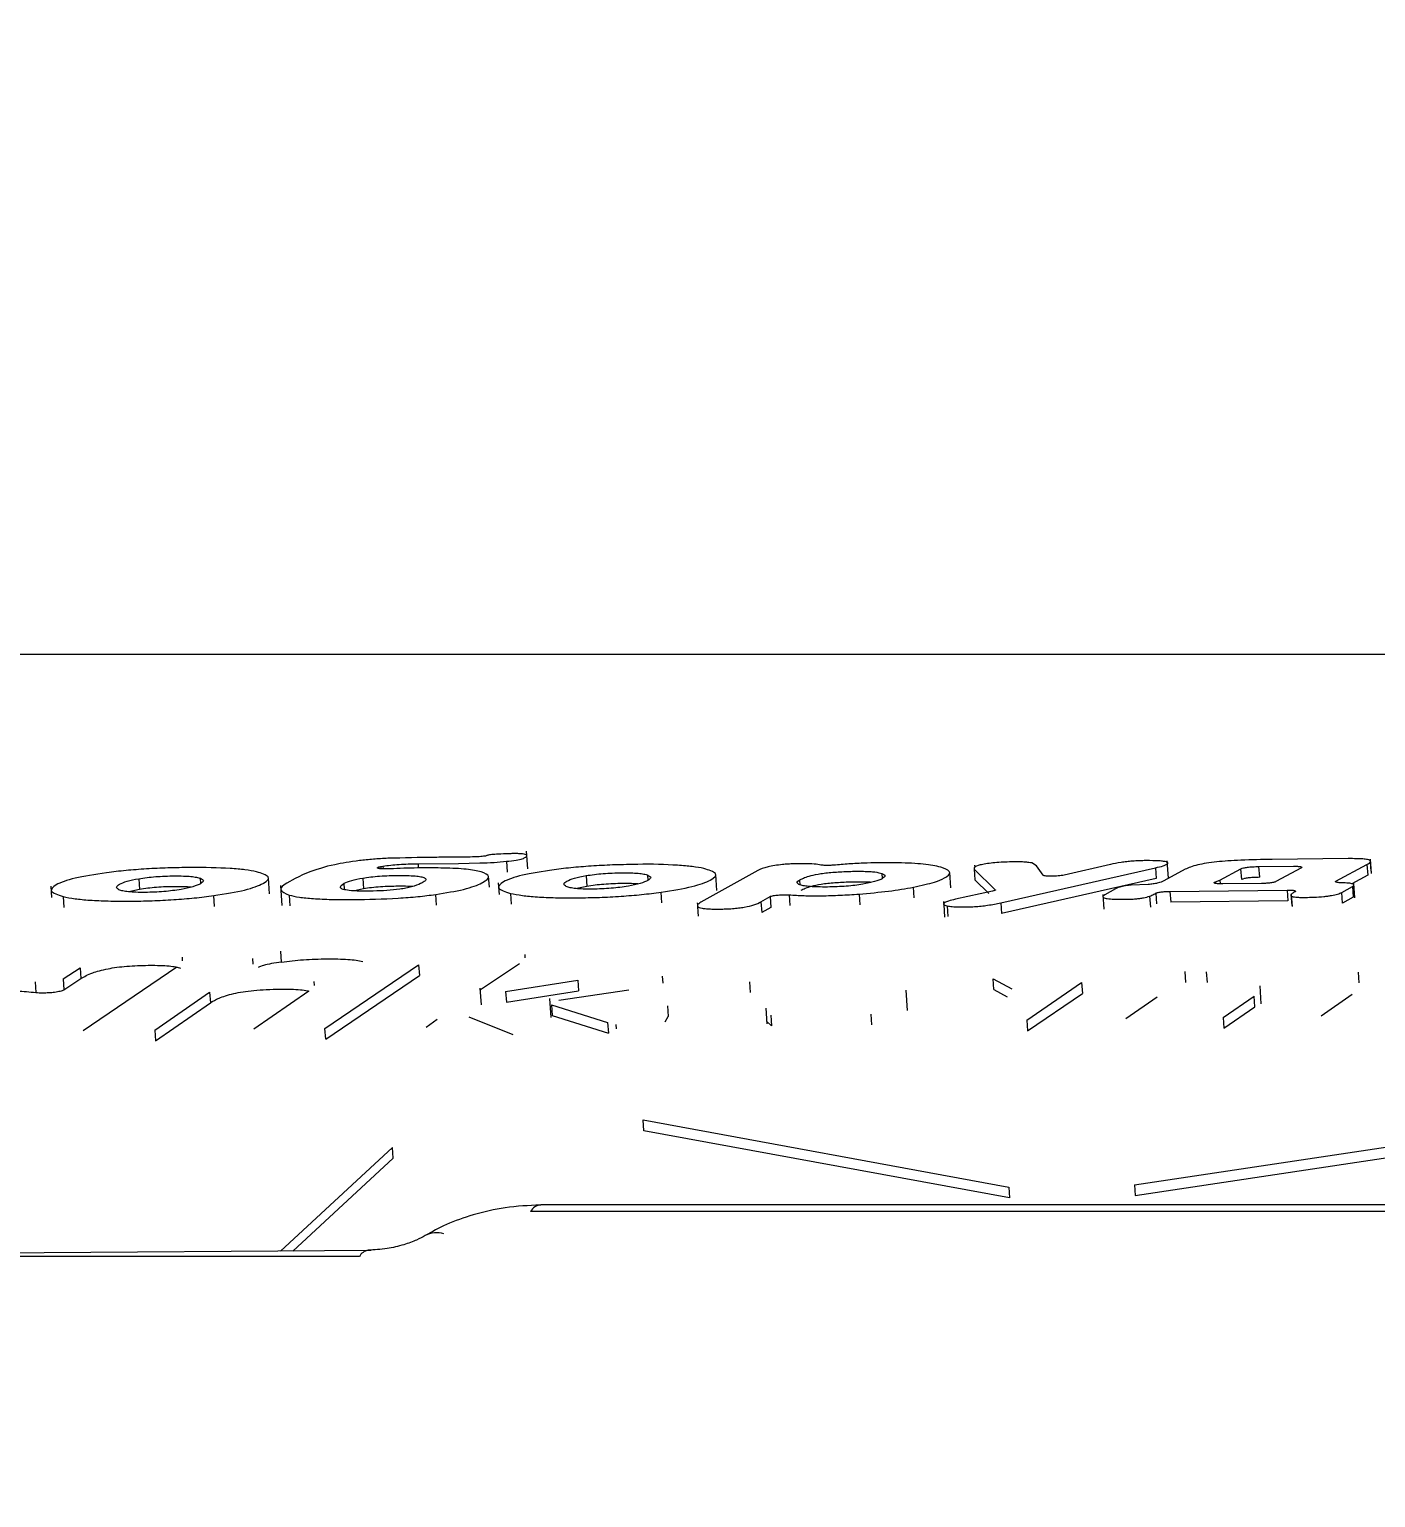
# Model space of a CAD drawing. Header units: millimetres. Extents: x -8045 to 6871, y -5915 to 5473.
# Drawn here: x -3820.86 to -3796.56, y -1019.37 to -992.87 of the extents above; entities that cross this region are included whole.
import ezdxf

# ---------------------------------------------------------------- set-up
doc = ezdxf.new("R2010")
doc.units = ezdxf.units.MM
for name, color, linetype in [('DIKOM_ОБЪЕКТ', 7, 'Continuous'), ('DIKOM_РАЗМЕР_ЗОНА', 7, 'Continuous'), ('DIKOM_РАЗМЕР_ОБЪЕКТА', 7, 'Continuous')]:
    doc.layers.add(name, color=color, linetype=linetype)
doc.styles.add('style1', font='arial.ttf', dxfattribs={"width": 0.8})
doc.dimstyles.new('1-50', dxfattribs={"dimtxt": 300, "dimasz": 200, "dimexe": 100, "dimexo": 0, "dimgap": 100, "dimtad": 1, "dimtxsty": 'style1', "dimcen": 200, "dimclrd": 7, "dimclre": 7, "dimclrt": 7, "dimadec": 1, "dimazin": 2, "dimtfac": 1, "dimtmove": 0, "dimatfit": 2, "dimfxl": 0, "dimlwd": 25, "dimlwe": 18, "dimarcsym": 0})

# ---------------------------------------------------------------- blocks, each defined once
blk = doc.blocks.new('*D9')
at = {"layer": 'Defpoints', "color": 0, "linetype": 'Continuous', "transparency": 16777216}
for p in [(5663.543, -234.645), (-5019.6, -1388.727), (5663.543, -4701.469)]:
    blk.add_point(p, dxfattribs=at)
at = {"layer": 'DIKOM_РАЗМЕР_ОБЪЕКТА', "color": 7, "linetype": 'Continuous', "lineweight": 18, "transparency": 16777216}
for p, q in [((5663.543, -234.645), (5663.543, -4801.469)), ((-5019.6, -1388.727), (-5019.6, -4801.469))]:
    blk.add_line(p, q, dxfattribs=at)
at = {"layer": 'DIKOM_РАЗМЕР_ОБЪЕКТА', "color": 7, "linetype": 'Continuous', "lineweight": 25, "transparency": 16777216}
blk.add_line((-4819.6, -4701.469), (5463.543, -4701.469), dxfattribs=at)
at = {"layer": 'DIKOM_РАЗМЕР_ОБЪЕКТА', "color": 7, "linetype": 'Continuous', "transparency": 16777216}
for points in [[(-4819.6, -4668.136), (-4819.6, -4734.803), (-5019.6, -4701.469)], [(5463.543, -4668.136), (5463.543, -4734.803), (5663.543, -4701.469)]]:
    blk.add_solid(points, dxfattribs=at)
at = {"layer": 'DIKOM_РАЗМЕР_ОБЪЕКТА', "color": 7, "linetype": 'Continuous', "lineweight": 15, "transparency": 16777216, "insert": (-74.375, -4448.297), "char_height": 300, "attachment_point": 5, "style": 'style1'}
blk.add_mtext('10700', dxfattribs=at)
blk = doc.blocks.new('*D10')
at = {"layer": 'Defpoints', "color": 0, "linetype": 'Continuous', "transparency": 16777216}
for p in [(-1653.813, 3474.95), (-5616.456, -3083.398), (491.015, -3083.398)]:
    blk.add_point(p, dxfattribs=at)
at = {"layer": 'DIKOM_РАЗМЕР_ОБЪЕКТА', "color": 7, "linetype": 'Continuous', "lineweight": 18, "transparency": 16777216}
for p, q in [((-1653.813, 3474.95), (-5716.456, 3474.95)), ((491.015, -3083.398), (-5716.456, -3083.398))]:
    blk.add_line(p, q, dxfattribs=at)
at = {"layer": 'DIKOM_РАЗМЕР_ОБЪЕКТА', "color": 7, "linetype": 'Continuous', "lineweight": 25, "transparency": 16777216}
blk.add_line((-5616.456, 3274.95), (-5616.456, -2883.398), dxfattribs=at)
at = {"layer": 'DIKOM_РАЗМЕР_ОБЪЕКТА', "color": 7, "linetype": 'Continuous', "transparency": 16777216}
for points in [[(-5649.79, 3274.95), (-5583.123, 3274.95), (-5616.456, 3474.95)], [(-5649.79, -2883.398), (-5583.123, -2883.398), (-5616.456, -3083.398)]]:
    blk.add_solid(points, dxfattribs=at)
at = {"layer": 'DIKOM_РАЗМЕР_ОБЪЕКТА', "color": 7, "linetype": 'Continuous', "lineweight": 15, "transparency": 16777216, "insert": (-5869.628, -1326.858), "char_height": 300, "attachment_point": 5, "rotation": 90, "style": 'style1'}
blk.add_mtext('6550', dxfattribs=at)
blk = doc.blocks.new('*D11')
at = {"layer": 'Defpoints', "color": 0, "transparency": 16777216}
for p in [(6870.851, -184.645), (-7019.6, -1388.727), (-7019.6, -5814.648)]:
    blk.add_point(p, dxfattribs=at)
at = {"layer": 'DIKOM_РАЗМЕР_ЗОНА', "color": 7, "lineweight": 18, "transparency": 16777216}
for p, q in [((6870.851, -184.645), (6870.851, -5914.648)), ((-7019.6, -1388.727), (-7019.6, -5914.648))]:
    blk.add_line(p, q, dxfattribs=at)
at = {"layer": 'DIKOM_РАЗМЕР_ЗОНА', "color": 7, "lineweight": 25, "transparency": 16777216}
blk.add_line((6670.851, -5814.648), (-6819.6, -5814.648), dxfattribs=at)
at = {"layer": 'DIKOM_РАЗМЕР_ЗОНА', "color": 7, "transparency": 16777216}
for points in [[(-6819.6, -5781.314), (-6819.6, -5847.981), (-7019.6, -5814.648)], [(6670.851, -5781.314), (6670.851, -5847.981), (6870.851, -5814.648)]]:
    blk.add_solid(points, dxfattribs=at)
at = {"layer": 'DIKOM_РАЗМЕР_ЗОНА', "color": 7, "transparency": 16777216, "insert": (-74.375, -5561.374), "char_height": 300, "attachment_point": 5, "style": 'style1'}
blk.add_mtext('13900', dxfattribs=at)
blk = doc.blocks.new('*D12')
at = {"layer": 'Defpoints', "color": 0, "transparency": 16777216}
for p in [(-2189.606, 5472.652), (-7595.212, -5084.969), (-495.584, -5084.969)]:
    blk.add_point(p, dxfattribs=at)
at = {"layer": 'DIKOM_РАЗМЕР_ЗОНА', "color": 7, "lineweight": 18, "transparency": 16777216}
for p, q in [((-2189.606, 5472.652), (-7695.212, 5472.652)), ((-495.584, -5084.969), (-7695.212, -5084.969))]:
    blk.add_line(p, q, dxfattribs=at)
at = {"layer": 'DIKOM_РАЗМЕР_ЗОНА', "color": 7, "lineweight": 25, "transparency": 16777216}
blk.add_line((-7595.212, 5272.652), (-7595.212, -4884.969), dxfattribs=at)
at = {"layer": 'DIKOM_РАЗМЕР_ЗОНА', "color": 7, "transparency": 16777216}
for points in [[(-7628.545, 5272.652), (-7561.879, 5272.652), (-7595.212, 5472.652)], [(-7628.545, -4884.969), (-7561.879, -4884.969), (-7595.212, -5084.969)]]:
    blk.add_solid(points, dxfattribs=at)
at = {"layer": 'DIKOM_РАЗМЕР_ЗОНА', "color": 7, "transparency": 16777216, "insert": (-7848.384, -1452.593), "char_height": 300, "attachment_point": 5, "rotation": 90, "style": 'style1'}
blk.add_mtext('10550', dxfattribs=at)

msp = doc.modelspace()

# ---------------------------------------------------------------- linework, layer by layer
at = {"layer": 'DIKOM_ОБЪЕКТ', "color": 7, "linetype": 'Continuous', "lineweight": 15}
for p, q in [((-3748.684, -1004.157), (-3986.725, -1004.157)), ((-3811.865, -1008.026), (-3811.889, -1007.705)), ((-3797.06, -1007.84), (-3798.434, -1007.854)), ((-3796.639, -1008.109), (-3796.657, -1007.847)), ((-3814.523, -1007.983), (-3814.483, -1007.976)), ((-3814.523, -1007.983), (-3814.52, -1008.023)), ((-3814.483, -1007.976), (-3814.48, -1008.025)), ((-3814.357, -1008.024), (-3814.428, -1008.026)), ((-3813.849, -1007.931), (-3813.121, -1007.926)), ((-3813.849, -1007.931), (-3813.844, -1008.008)), ((-3813.121, -1007.926), (-3812.731, -1007.918)), ((-3812.252, -1007.888), (-3812.238, -1008.083)), ((-3807.715, -1008.054), (-3808.742, -1008.626)), ((-3808.455, -1008.414), (-3808.476, -1008.124)), ((-3805.475, -1008.108), (-3805.468, -1008.199)), ((-3804.232, -1008.369), (-3804.252, -1008.088)), ((-3803.811, -1008.028), (-3803.429, -1008.4)), ((-3803.811, -1008.028), (-3803.797, -1008.223)), ((-3803.802, -1007.956), (-3803.799, -1007.999)), ((-3803.331, -1008.636), (-3800.538, -1008.005)), ((-3802.683, -1007.971), (-3802.77, -1007.918)), ((-3802.565, -1008.141), (-3802.683, -1007.971)), ((-3801.351, -1007.945), (-3802.188, -1008.137)), ((-3800.538, -1008.005), (-3800.524, -1008.2)), ((-3800.002, -1008.031), (-3800.388, -1008.24)), ((-3800.305, -1008.194), (-3800.328, -1007.878)), ((-3799.376, -1008.23), (-3798.994, -1008.023)), ((-3798.98, -1008.217), (-3798.994, -1008.023)), ((-3798.669, -1007.983), (-3798.046, -1007.977)), ((-3798.656, -1008.177), (-3798.669, -1007.983)), ((-3797.9, -1008.004), (-3798.363, -1008.255)), ((-3797.282, -1008.247), (-3796.721, -1007.944)), ((-3796.721, -1007.944), (-3796.707, -1008.139)), ((-3796.664, -1007.904), (-3796.652, -1008.064)), ((-3820.477, -1008.334), (-3820.462, -1008.543)), ((-3818.875, -1008.397), (-3819.067, -1008.439)), ((-3818.889, -1008.202), (-3818.875, -1008.397)), ((-3817.767, -1008.286), (-3817.774, -1008.195)), ((-3816.53, -1008.472), (-3816.55, -1008.184)), ((-3816.334, -1008.326), (-3816.308, -1008.688)), ((-3816.065, -1008.2), (-3816.217, -1008.283)), ((-3815.173, -1008.399), (-3815.181, -1008.285)), ((-3814.833, -1008.385), (-3814.996, -1008.42)), ((-3814.847, -1008.19), (-3814.833, -1008.385)), ((-3812.56, -1008.357), (-3812.574, -1008.159)), ((-3812.402, -1008.277), (-3812.387, -1008.487)), ((-3810.8, -1008.341), (-3810.985, -1008.381)), ((-3810.814, -1008.146), (-3810.8, -1008.341)), ((-3809.693, -1008.227), (-3809.699, -1008.137)), ((-3806.948, -1008.316), (-3806.955, -1008.222)), ((-3804.892, -1008.549), (-3804.906, -1008.354)), ((-3803.546, -1008.468), (-3803.797, -1008.223)), ((-3803.429, -1008.407), (-3803.429, -1008.4)), ((-3800.524, -1008.2), (-3803.318, -1008.83)), ((-3801.259, -1008.385), (-3801.453, -1008.495)), ((-3800.667, -1008.306), (-3800.978, -1008.318)), ((-3799.453, -1008.26), (-3799.376, -1008.23)), ((-3799.451, -1008.288), (-3799.453, -1008.26)), ((-3799.376, -1008.23), (-3799.371, -1008.295)), ((-3798.621, -1008.288), (-3799.324, -1008.296)), ((-3797.282, -1008.247), (-3797.28, -1008.262)), ((-3797.175, -1008.449), (-3796.984, -1008.342)), ((-3796.707, -1008.139), (-3796.992, -1008.293)), ((-3796.984, -1008.342), (-3796.97, -1008.536)), ((-3796.939, -1008.545), (-3796.958, -1008.291)), ((-3820.255, -1008.524), (-3820.241, -1008.719)), ((-3817.522, -1008.702), (-3817.536, -1008.508)), ((-3816.175, -1008.498), (-3816.161, -1008.692)), ((-3813.516, -1008.681), (-3813.53, -1008.487)), ((-3812.18, -1008.467), (-3812.167, -1008.661)), ((-3809.447, -1008.64), (-3809.461, -1008.446)), ((-3807.659, -1008.619), (-3807.495, -1008.524)), ((-3807.659, -1008.619), (-3807.645, -1008.813)), ((-3807.495, -1008.524), (-3807.481, -1008.719)), ((-3807.151, -1008.494), (-3807.137, -1008.688)), ((-3805.888, -1008.479), (-3805.875, -1008.674)), ((-3804.363, -1008.613), (-3804.359, -1008.663)), ((-3803.477, -1008.426), (-3804.146, -1008.572)), ((-3803.331, -1008.636), (-3803.318, -1008.83)), ((-3801.49, -1008.488), (-3801.471, -1008.751)), ((-3800.644, -1008.519), (-3800.63, -1008.713)), ((-3800.534, -1008.463), (-3800.52, -1008.658)), ((-3800.276, -1008.43), (-3798.163, -1008.407)), ((-3800.276, -1008.43), (-3800.262, -1008.624)), ((-3798.149, -1008.602), (-3800.262, -1008.624)), ((-3798.163, -1008.407), (-3798.149, -1008.602)), ((-3798.092, -1008.49), (-3798.078, -1008.685)), ((-3798.086, -1008.49), (-3798.071, -1008.701)), ((-3797.161, -1008.643), (-3797.175, -1008.449)), ((-3796.97, -1008.536), (-3797.161, -1008.643)), ((-3807.481, -1008.719), (-3807.645, -1008.813)), ((-3804.359, -1008.67), (-3804.343, -1008.895)), ((-3804.297, -1008.693), (-3804.283, -1008.887)), ((-3818.098, -1009.686), (-3818.102, -1009.62)), ((-3816.835, -1009.643), (-3816.828, -1009.744)), ((-3816.314, -1009.706), (-3816.328, -1009.512)), ((-3811.912, -1009.632), (-3811.917, -1009.567)), ((-3820.255, -1010.011), (-3819.947, -1009.809)), ((-3819.947, -1009.809), (-3819.933, -1010.003)), ((-3818.202, -1009.796), (-3819.892, -1010.948)), ((-3815.528, -1010.906), (-3813.839, -1009.758)), ((-3815.515, -1011.099), (-3813.825, -1009.952)), ((-3813.839, -1009.758), (-3813.825, -1009.952)), ((-3812.015, -1009.74), (-3812.719, -1010.205)), ((-3809.44, -1009.964), (-3809.431, -1010.089)), ((-3800.008, -1009.879), (-3799.994, -1010.073)), ((-3799.62, -1009.881), (-3799.606, -1010.075)), ((-3796.878, -1009.887), (-3796.864, -1010.081)), ((-3820.762, -1010.061), (-3820.748, -1010.255)), ((-3820.255, -1010.011), (-3820.241, -1010.205)), ((-3820.241, -1010.205), (-3819.933, -1010.003)), ((-3818.602, -1010.936), (-3817.611, -1010.247)), ((-3817.611, -1010.247), (-3817.597, -1010.441)), ((-3815.821, -1010.231), (-3816.812, -1010.918)), ((-3815.717, -1010.129), (-3815.723, -1010.058)), ((-3812.733, -1010.176), (-3812.712, -1010.479)), ((-3812.267, -1010.237), (-3810.967, -1010.033)), ((-3812.267, -1010.237), (-3812.254, -1010.431)), ((-3812.254, -1010.431), (-3810.953, -1010.227)), ((-3810.044, -1010.216), (-3811.306, -1010.401)), ((-3810.967, -1010.033), (-3810.953, -1010.227)), ((-3807.867, -1010.062), (-3807.854, -1010.256)), ((-3805.012, -1010.578), (-3805.038, -1010.213)), ((-3803.469, -1010.01), (-3803.129, -1010.19)), ((-3803.456, -1010.204), (-3803.469, -1010.01)), ((-3803.456, -1010.204), (-3803.212, -1010.333)), ((-3802.862, -1010.755), (-3801.87, -1010.077)), ((-3801.87, -1010.077), (-3801.856, -1010.271)), ((-3798.627, -1010.463), (-3798.65, -1010.135)), ((-3818.588, -1011.129), (-3817.597, -1010.441)), ((-3811.476, -1010.366), (-3811.452, -1010.706)), ((-3811.441, -1010.478), (-3810.426, -1010.797)), ((-3811.441, -1010.478), (-3811.427, -1010.671)), ((-3809.347, -1010.497), (-3809.333, -1010.691)), ((-3802.847, -1010.949), (-3801.856, -1010.271)), ((-3800.509, -1010.342), (-3801.072, -1010.731)), ((-3799.316, -1010.707), (-3798.759, -1010.323)), ((-3799.303, -1010.9), (-3798.745, -1010.516)), ((-3798.745, -1010.516), (-3798.759, -1010.323)), ((-3796.986, -1010.293), (-3797.549, -1010.681)), ((-3813.503, -1010.744), (-3813.704, -1010.886)), ((-3812.133, -1011.019), (-3812.924, -1010.704)), ((-3811.427, -1010.671), (-3810.412, -1010.99)), ((-3809.386, -1010.784), (-3809.333, -1010.691)), ((-3807.573, -1010.54), (-3807.553, -1010.823)), ((-3807.468, -1010.86), (-3807.556, -1010.773)), ((-3807.482, -1010.666), (-3807.468, -1010.86)), ((-3805.656, -1010.838), (-3805.67, -1010.644)), ((-3802.862, -1010.755), (-3802.847, -1010.949)), ((-3799.316, -1010.707), (-3799.303, -1010.9)), ((-3818.602, -1010.936), (-3818.588, -1011.129)), ((-3815.515, -1011.099), (-3815.528, -1010.906)), ((-3810.426, -1010.797), (-3810.412, -1010.99)), ((-3810.268, -1010.911), (-3810.274, -1010.834)), ((-3800.917, -1013.729), (-3791.062, -1012.245)), ((-3809.784, -1012.557), (-3803.186, -1013.77)), ((-3809.77, -1012.75), (-3809.784, -1012.557)), ((-3800.904, -1013.923), (-3791.049, -1012.439)), ((-3803.173, -1013.964), (-3809.77, -1012.75)), ((-3816.334, -1014.927), (-3814.312, -1013.055)), ((-3814.298, -1013.248), (-3814.312, -1013.055)), ((-3814.298, -1013.248), (-3816.11, -1014.925)), ((-3803.186, -1013.77), (-3803.173, -1013.964)), ((-3800.917, -1013.729), (-3800.904, -1013.923)), ((-3794.284, -1014.206), (-3811.816, -1014.206)), ((-3795.282, -1014.091), (-3811.634, -1014.091)), ((-3814.907, -1015.024), (-3851.362, -1014.997)), ((-3814.695, -1014.915), (-3828.627, -1015.014))]:
    msp.add_line(p, q, dxfattribs=at)
for centre, radius, start, end in [((-3811.616, -1014.322), 0.231, 94.4961, 149.8515), ((-3813.518, -1015.005), 0.413, 70.8613, 119.1158), ((-3814.715, -1015.122), 0.216, 98.3831, 153.1001)]:
    msp.add_arc(centre, radius, start, end, dxfattribs=at)
for points, knots in [([(-3814.391, -1007.834), (-3814.48, -1007.839), (-3814.659, -1007.849), (-3815.013, -1007.885), (-3815.658, -1007.997), (-3815.892, -1008.113), (-3816.065, -1008.2)], [0, 0, 0, 0, 0.091872, 0.184644, 0.393677, 1, 1, 1, 1]), ([(-3813.17, -1007.814), (-3813.246, -1007.814), (-3813.372, -1007.815), (-3813.774, -1007.819), (-3814.108, -1007.827), (-3814.391, -1007.834)], [0, 0, 0, 0, 0.190506, 0.314641, 1, 1, 1, 1]), ([(-3812.715, -1007.803), (-3812.734, -1007.804), (-3812.875, -1007.813), (-3813.028, -1007.812), (-3813.158, -1007.813), (-3813.17, -1007.814)], [0, 0, 0, 0, 0.124171, 0.922158, 1, 1, 1, 1]), ([(-3812.608, -1007.784), (-3812.615, -1007.787), (-3812.627, -1007.792), (-3812.667, -1007.798), (-3812.698, -1007.801), (-3812.715, -1007.803)], [0, 0, 0, 0, 0.357863, 0.656926, 1, 1, 1, 1]), ([(-3812.403, -1007.759), (-3812.443, -1007.761), (-3812.498, -1007.765), (-3812.558, -1007.773), (-3812.592, -1007.778), (-3812.602, -1007.782), (-3812.608, -1007.784)], [0, 0, 0, 0, 0.465966, 0.651946, 0.81928, 1, 1, 1, 1]), ([(-3812.135, -1007.749), (-3812.16, -1007.75), (-3812.248, -1007.751), (-3812.338, -1007.755), (-3812.403, -1007.759)], [0, 0, 0, 0, 0.284151, 1, 1, 1, 1]), ([(-3812.252, -1007.888), (-3812.192, -1007.881), (-3812.077, -1007.868), (-3811.971, -1007.846), (-3811.941, -1007.833), (-3811.93, -1007.828)], [0, 0, 0, 0, 0.414227, 0.788428, 1, 1, 1, 1]), ([(-3811.93, -1007.828), (-3811.922, -1007.824), (-3811.898, -1007.811), (-3811.879, -1007.793), (-3811.884, -1007.775), (-3811.91, -1007.764), (-3811.957, -1007.755), (-3812.025, -1007.75), (-3812.088, -1007.749), (-3812.126, -1007.749), (-3812.135, -1007.749)], [0, 0, 0, 0, 0.113924, 0.358794, 0.50143, 0.625609, 0.738604, 0.85013, 0.964734, 1, 1, 1, 1]), ([(-3798.434, -1007.854), (-3798.62, -1007.857), (-3798.883, -1007.861), (-3799.224, -1007.879), (-3799.364, -1007.892), (-3799.43, -1007.898)], [0, 0, 0, 0, 0.563947, 0.794423, 1, 1, 1, 1]), ([(-3796.666, -1007.869), (-3796.679, -1007.865), (-3796.705, -1007.855), (-3796.793, -1007.845), (-3796.913, -1007.84), (-3797.009, -1007.84), (-3797.06, -1007.84)], [0, 0, 0, 0, 0.234274, 0.465173, 0.714655, 1, 1, 1, 1]), ([(-3796.721, -1007.944), (-3796.693, -1007.929), (-3796.645, -1007.903), (-3796.66, -1007.879), (-3796.666, -1007.869)], [0, 0, 0, 0, 0.580051, 1, 1, 1, 1]), ([(-3819.469, -1008.093), (-3819.679, -1008.125), (-3820.107, -1008.19), (-3820.289, -1008.27), (-3820.383, -1008.31)], [0, 0, 0, 0, 0.488387, 1, 1, 1, 1]), ([(-3817.961, -1008), (-3818.095, -1008.002), (-3818.355, -1008.005), (-3818.75, -1008.024), (-3819.13, -1008.053), (-3819.355, -1008.08), (-3819.469, -1008.093)], [0, 0, 0, 0, 0.261389, 0.50821, 0.750463, 1, 1, 1, 1]), ([(-3816.764, -1008.076), (-3816.828, -1008.064), (-3816.956, -1008.039), (-3817.334, -1008.006), (-3817.702, -1008), (-3817.96, -1008), (-3817.961, -1008)], [0, 0, 0, 0, 0.246849, 0.488185, 0.998898, 1, 1, 1, 1]), ([(-3816.643, -1008.287), (-3816.642, -1008.286), (-3816.569, -1008.245), (-3816.488, -1008.166), (-3816.674, -1008.106), (-3816.764, -1008.076)], [0, 0, 0, 0, 0.006247, 0.517001, 1, 1, 1, 1]), ([(-3814.428, -1008.026), (-3814.444, -1008.026), (-3814.477, -1008.026), (-3814.519, -1008.023), (-3814.555, -1008.019), (-3814.577, -1008.013), (-3814.585, -1008.005), (-3814.578, -1007.997), (-3814.558, -1007.989), (-3814.534, -1007.985), (-3814.523, -1007.983)], [0, 0, 0, 0, 0.114092, 0.23518, 0.363791, 0.499875, 0.62479, 0.74988, 0.874963, 1, 1, 1, 1]), ([(-3814.483, -1007.976), (-3814.438, -1007.969), (-3814.349, -1007.957), (-3814.19, -1007.943), (-3814.02, -1007.934), (-3813.908, -1007.932), (-3813.849, -1007.931)], [0, 0, 0, 0, 0.250723, 0.490162, 0.734755, 1, 1, 1, 1]), ([(-3813.786, -1008.007), (-3813.811, -1008.007), (-3813.996, -1008.009), (-3814.189, -1008.017), (-3814.357, -1008.024)], [0, 0, 0, 0, 0.133089, 1, 1, 1, 1]), ([(-3812.706, -1008.076), (-3812.787, -1008.06), (-3812.953, -1008.027), (-3813.357, -1008.007), (-3813.652, -1008.007), (-3813.786, -1008.007)], [0, 0, 0, 0, 0.34595, 0.702366, 1, 1, 1, 1]), ([(-3812.731, -1007.918), (-3812.645, -1007.915), (-3812.481, -1007.909), (-3812.326, -1007.895), (-3812.252, -1007.888)], [0, 0, 0, 0, 0.523348, 1, 1, 1, 1]), ([(-3812.682, -1008.269), (-3812.624, -1008.232), (-3812.513, -1008.161), (-3812.643, -1008.103), (-3812.706, -1008.076)], [0, 0, 0, 0, 0.521355, 1, 1, 1, 1]), ([(-3811.394, -1008.039), (-3811.604, -1008.071), (-3812.032, -1008.136), (-3812.215, -1008.215), (-3812.308, -1008.256)], [0, 0, 0, 0, 0.488351, 1, 1, 1, 1]), ([(-3809.886, -1007.945), (-3810.02, -1007.947), (-3810.28, -1007.95), (-3810.675, -1007.97), (-3811.055, -1007.999), (-3811.28, -1008.026), (-3811.394, -1008.039)], [0, 0, 0, 0, 0.261549, 0.50837, 0.750612, 1, 1, 1, 1]), ([(-3810.814, -1008.146), (-3810.766, -1008.139), (-3810.673, -1008.124), (-3810.51, -1008.108), (-3810.339, -1008.098), (-3810.224, -1008.095), (-3810.167, -1008.095), (-3810.166, -1008.095)], [0, 0, 0, 0, 0.263586, 0.506324, 0.744432, 0.995379, 1, 1, 1, 1]), ([(-3810.166, -1008.095), (-3810.112, -1008.095), (-3810.006, -1008.095), (-3809.87, -1008.103), (-3809.763, -1008.117), (-3809.721, -1008.13), (-3809.699, -1008.137)], [0, 0, 0, 0, 0.246393, 0.486066, 0.731759, 1, 1, 1, 1]), ([(-3808.689, -1008.018), (-3808.754, -1008.005), (-3808.882, -1007.981), (-3809.259, -1007.951), (-3809.628, -1007.936), (-3809.885, -1007.945), (-3809.886, -1007.945)], [0, 0, 0, 0, 0.246901, 0.488199, 0.998893, 1, 1, 1, 1]), ([(-3808.568, -1008.226), (-3808.567, -1008.225), (-3808.496, -1008.185), (-3808.413, -1008.106), (-3808.599, -1008.047), (-3808.689, -1008.018)], [0, 0, 0, 0, 0.006317, 0.517035, 1, 1, 1, 1]), ([(-3806.933, -1007.931), (-3806.977, -1007.932), (-3807.055, -1007.933), (-3807.169, -1007.938), (-3807.289, -1007.948), (-3807.419, -1007.964), (-3807.599, -1008), (-3807.666, -1008.031), (-3807.715, -1008.054)], [0, 0, 0, 0, 0.11735, 0.207725, 0.29458, 0.435183, 0.592712, 1, 1, 1, 1]), ([(-3806.955, -1008.222), (-3806.902, -1008.196), (-3806.822, -1008.157), (-3806.589, -1008.107), (-3806.333, -1008.082), (-3806.111, -1008.07), (-3805.986, -1008.068), (-3805.947, -1008.068)], [0, 0, 0, 0, 0.36814, 0.551933, 0.73521, 0.918596, 1, 1, 1, 1]), ([(-3806.576, -1007.955), (-3806.613, -1007.948), (-3806.686, -1007.936), (-3806.826, -1007.931), (-3806.911, -1007.931), (-3806.933, -1007.931)], [0, 0, 0, 0, 0.437104, 0.853736, 1, 1, 1, 1]), ([(-3806.446, -1007.963), (-3806.472, -1007.963), (-3806.511, -1007.962), (-3806.553, -1007.959), (-3806.568, -1007.956), (-3806.576, -1007.955)], [0, 0, 0, 0, 0.480132, 0.735162, 1, 1, 1, 1]), ([(-3806.311, -1007.956), (-3806.333, -1007.958), (-3806.378, -1007.961), (-3806.423, -1007.962), (-3806.446, -1007.963)], [0, 0, 0, 0, 0.506645, 1, 1, 1, 1]), ([(-3805.49, -1007.915), (-3805.572, -1007.916), (-3805.751, -1007.919), (-3806.035, -1007.931), (-3806.22, -1007.948), (-3806.311, -1007.956)], [0, 0, 0, 0, 0.304993, 0.659486, 1, 1, 1, 1]), ([(-3805.947, -1008.068), (-3805.9, -1008.068), (-3805.81, -1008.068), (-3805.694, -1008.072), (-3805.563, -1008.083), (-3805.511, -1008.098), (-3805.475, -1008.108)], [0, 0, 0, 0, 0.220056, 0.41167, 0.600564, 1, 1, 1, 1]), ([(-3804.412, -1007.993), (-3804.505, -1007.973), (-3804.687, -1007.936), (-3805.104, -1007.914), (-3805.386, -1007.915), (-3805.49, -1007.915)], [0, 0, 0, 0, 0.398268, 0.780333, 1, 1, 1, 1]), ([(-3805.475, -1008.108), (-3805.448, -1008.122), (-3805.394, -1008.15), (-3805.444, -1008.184), (-3805.47, -1008.201)], [0, 0, 0, 0, 0.482953, 1, 1, 1, 1]), ([(-3804.345, -1008.189), (-3804.331, -1008.181), (-3804.262, -1008.14), (-3804.215, -1008.069), (-3804.347, -1008.018), (-3804.412, -1007.993)], [0, 0, 0, 0, 0.114611, 0.564771, 1, 1, 1, 1]), ([(-3803.787, -1007.983), (-3803.789, -1007.984), (-3803.818, -1008), (-3803.814, -1008.014), (-3803.811, -1008.028)], [0, 0, 0, 0, 0.074754, 1, 1, 1, 1]), ([(-3803.096, -1007.898), (-3803.147, -1007.899), (-3803.248, -1007.901), (-3803.402, -1007.911), (-3803.542, -1007.925), (-3803.659, -1007.944), (-3803.744, -1007.963), (-3803.773, -1007.977), (-3803.787, -1007.983)], [0, 0, 0, 0, 0.175909, 0.342308, 0.513392, 0.685389, 0.849822, 1, 1, 1, 1]), ([(-3802.77, -1007.918), (-3802.786, -1007.914), (-3802.819, -1007.908), (-3802.894, -1007.901), (-3802.987, -1007.898), (-3803.059, -1007.898), (-3803.096, -1007.898)], [0, 0, 0, 0, 0.24047, 0.478607, 0.728137, 1, 1, 1, 1]), ([(-3800.744, -1007.876), (-3800.773, -1007.877), (-3800.842, -1007.878), (-3800.951, -1007.885), (-3801.062, -1007.895), (-3801.205, -1007.914), (-3801.29, -1007.932), (-3801.351, -1007.945)], [0, 0, 0, 0, 0.119323, 0.294844, 0.443533, 0.606908, 1, 1, 1, 1]), ([(-3800.343, -1007.948), (-3800.335, -1007.943), (-3800.316, -1007.932), (-3800.308, -1007.916), (-3800.33, -1007.9), (-3800.387, -1007.888), (-3800.506, -1007.877), (-3800.637, -1007.876), (-3800.731, -1007.876), (-3800.744, -1007.876)], [0, 0, 0, 0, 0.108822, 0.265051, 0.404221, 0.53661, 0.674135, 0.954435, 1, 1, 1, 1]), ([(-3800.538, -1008.005), (-3800.487, -1007.994), (-3800.405, -1007.975), (-3800.36, -1007.955), (-3800.343, -1007.948)], [0, 0, 0, 0, 0.620617, 1, 1, 1, 1]), ([(-3799.43, -1007.898), (-3799.494, -1007.906), (-3799.628, -1007.922), (-3799.855, -1007.966), (-3799.941, -1008.004), (-3800.002, -1008.031)], [0, 0, 0, 0, 0.217766, 0.4484, 1, 1, 1, 1]), ([(-3798.994, -1008.023), (-3798.981, -1008.017), (-3798.963, -1008.009), (-3798.917, -1008), (-3798.879, -1007.994), (-3798.834, -1007.989), (-3798.763, -1007.985), (-3798.708, -1007.984), (-3798.669, -1007.983)], [0, 0, 0, 0, 0.273281, 0.390036, 0.500216, 0.610332, 0.726904, 1, 1, 1, 1]), ([(-3798.046, -1007.977), (-3798.021, -1007.977), (-3797.983, -1007.977), (-3797.943, -1007.98), (-3797.914, -1007.984), (-3797.896, -1007.99), (-3797.89, -1007.997), (-3797.896, -1008.002), (-3797.9, -1008.004)], [0, 0, 0, 0, 0.240463, 0.368024, 0.499956, 0.696801, 0.835237, 1, 1, 1, 1]), ([(-3820.383, -1008.31), (-3820.437, -1008.351), (-3820.542, -1008.43), (-3820.349, -1008.493), (-3820.255, -1008.524)], [0, 0, 0, 0, 0.513522, 1, 1, 1, 1]), ([(-3819.247, -1008.402), (-3819.27, -1008.387), (-3819.316, -1008.355), (-3819.264, -1008.32), (-3819.237, -1008.301)], [0, 0, 0, 0, 0.481531, 1, 1, 1, 1]), ([(-3818.777, -1008.449), (-3818.778, -1008.449), (-3818.835, -1008.449), (-3818.942, -1008.449), (-3819.08, -1008.439), (-3819.186, -1008.424), (-3819.226, -1008.409), (-3819.247, -1008.402)], [0, 0, 0, 0, 0.002075, 0.250353, 0.487683, 0.732015, 1, 1, 1, 1]), ([(-3819.237, -1008.301), (-3819.199, -1008.283), (-3819.125, -1008.248), (-3818.965, -1008.217), (-3818.889, -1008.202)], [0, 0, 0, 0, 0.52325, 1, 1, 1, 1]), ([(-3818.889, -1008.202), (-3818.84, -1008.195), (-3818.748, -1008.181), (-3818.585, -1008.164), (-3818.414, -1008.154), (-3818.299, -1008.151), (-3818.242, -1008.151), (-3818.241, -1008.151)], [0, 0, 0, 0, 0.263507, 0.506171, 0.744201, 0.995051, 1, 1, 1, 1]), ([(-3818.227, -1008.346), (-3818.228, -1008.346), (-3818.285, -1008.347), (-3818.4, -1008.348), (-3818.571, -1008.359), (-3818.734, -1008.375), (-3818.827, -1008.389), (-3818.875, -1008.397)], [0, 0, 0, 0, 0.003905, 0.254784, 0.493116, 0.736091, 1, 1, 1, 1]), ([(-3818.126, -1008.394), (-3818.175, -1008.402), (-3818.268, -1008.418), (-3818.434, -1008.435), (-3818.607, -1008.446), (-3818.72, -1008.448), (-3818.777, -1008.449)], [0, 0, 0, 0, 0.268708, 0.514032, 0.752025, 1, 1, 1, 1]), ([(-3818.241, -1008.151), (-3818.187, -1008.152), (-3818.08, -1008.152), (-3817.945, -1008.16), (-3817.837, -1008.175), (-3817.796, -1008.188), (-3817.774, -1008.195)], [0, 0, 0, 0, 0.246118, 0.485804, 0.731712, 1, 1, 1, 1]), ([(-3817.95, -1008.355), (-3817.988, -1008.352), (-3818.07, -1008.346), (-3818.172, -1008.346), (-3818.227, -1008.346)], [0, 0, 0, 0, 0.46475, 1, 1, 1, 1]), ([(-3817.774, -1008.292), (-3817.774, -1008.292), (-3817.807, -1008.31), (-3817.893, -1008.347), (-3818.05, -1008.379), (-3818.126, -1008.394)], [0, 0, 0, 0, 0.008901, 0.52193, 1, 1, 1, 1]), ([(-3817.774, -1008.195), (-3817.749, -1008.21), (-3817.697, -1008.24), (-3817.748, -1008.274), (-3817.774, -1008.292)], [0, 0, 0, 0, 0.487498, 1, 1, 1, 1]), ([(-3817.536, -1008.508), (-3817.331, -1008.475), (-3816.912, -1008.407), (-3816.734, -1008.328), (-3816.643, -1008.287)], [0, 0, 0, 0, 0.487289, 1, 1, 1, 1]), ([(-3816.217, -1008.283), (-3816.279, -1008.325), (-3816.397, -1008.402), (-3816.245, -1008.468), (-3816.175, -1008.498)], [0, 0, 0, 0, 0.535598, 1, 1, 1, 1]), ([(-3814.739, -1008.427), (-3814.791, -1008.427), (-3814.921, -1008.427), (-3815.092, -1008.417), (-3815.211, -1008.395), (-3815.281, -1008.352), (-3815.223, -1008.313), (-3815.181, -1008.285)], [0, 0, 0, 0, 0.11626, 0.292806, 0.436714, 0.594692, 1, 1, 1, 1]), ([(-3815.181, -1008.285), (-3815.144, -1008.267), (-3815.074, -1008.234), (-3814.919, -1008.204), (-3814.847, -1008.19)], [0, 0, 0, 0, 0.529686, 1, 1, 1, 1]), ([(-3814.847, -1008.19), (-3814.8, -1008.183), (-3814.708, -1008.169), (-3814.541, -1008.154), (-3814.378, -1008.146), (-3814.275, -1008.145), (-3814.229, -1008.144)], [0, 0, 0, 0, 0.267863, 0.522854, 0.785624, 1, 1, 1, 1]), ([(-3814.215, -1008.339), (-3814.262, -1008.339), (-3814.364, -1008.341), (-3814.527, -1008.349), (-3814.694, -1008.364), (-3814.786, -1008.378), (-3814.833, -1008.385)], [0, 0, 0, 0, 0.215167, 0.47764, 0.732366, 1, 1, 1, 1]), ([(-3814.179, -1008.39), (-3814.254, -1008.399), (-3814.404, -1008.416), (-3814.604, -1008.425), (-3814.712, -1008.426), (-3814.739, -1008.427)], [0, 0, 0, 0, 0.427115, 0.852496, 1, 1, 1, 1]), ([(-3814.229, -1008.144), (-3814.213, -1008.144), (-3814.136, -1008.144), (-3814.008, -1008.145), (-3813.867, -1008.154), (-3813.768, -1008.17), (-3813.703, -1008.196), (-3813.704, -1008.232), (-3813.75, -1008.261), (-3813.772, -1008.275)], [0, 0, 0, 0, 0.036973, 0.17835, 0.305862, 0.429459, 0.559761, 0.791424, 1, 1, 1, 1]), ([(-3813.951, -1008.344), (-3813.965, -1008.343), (-3814.027, -1008.339), (-3814.123, -1008.338), (-3814.2, -1008.339), (-3814.215, -1008.339)], [0, 0, 0, 0, 0.182666, 0.833757, 1, 1, 1, 1]), ([(-3813.772, -1008.275), (-3813.782, -1008.28), (-3813.83, -1008.305), (-3813.917, -1008.339), (-3814.058, -1008.373), (-3814.14, -1008.385), (-3814.179, -1008.39)], [0, 0, 0, 0, 0.136513, 0.629983, 0.826902, 1, 1, 1, 1]), ([(-3813.53, -1008.487), (-3813.349, -1008.457), (-3812.963, -1008.393), (-3812.765, -1008.313), (-3812.687, -1008.272), (-3812.682, -1008.269)], [0, 0, 0, 0, 0.450771, 0.960782, 1, 1, 1, 1]), ([(-3812.308, -1008.256), (-3812.362, -1008.296), (-3812.467, -1008.374), (-3812.274, -1008.437), (-3812.18, -1008.467)], [0, 0, 0, 0, 0.513512, 1, 1, 1, 1]), ([(-3811.173, -1008.344), (-3811.195, -1008.329), (-3811.241, -1008.298), (-3811.189, -1008.263), (-3811.162, -1008.245)], [0, 0, 0, 0, 0.481512, 1, 1, 1, 1]), ([(-3810.703, -1008.39), (-3810.703, -1008.39), (-3810.76, -1008.39), (-3810.868, -1008.39), (-3811.005, -1008.381), (-3811.111, -1008.366), (-3811.152, -1008.351), (-3811.173, -1008.344)], [0, 0, 0, 0, 0.002084, 0.250368, 0.487752, 0.731893, 1, 1, 1, 1]), ([(-3811.162, -1008.245), (-3811.124, -1008.227), (-3811.05, -1008.192), (-3810.89, -1008.161), (-3810.814, -1008.146)], [0, 0, 0, 0, 0.523068, 1, 1, 1, 1]), ([(-3810.152, -1008.289), (-3810.153, -1008.289), (-3810.21, -1008.289), (-3810.325, -1008.293), (-3810.496, -1008.303), (-3810.659, -1008.319), (-3810.752, -1008.333), (-3810.8, -1008.341)], [0, 0, 0, 0, 0.003904, 0.254799, 0.493118, 0.736096, 1, 1, 1, 1]), ([(-3810.052, -1008.335), (-3810.101, -1008.343), (-3810.194, -1008.358), (-3810.359, -1008.376), (-3810.533, -1008.387), (-3810.645, -1008.389), (-3810.703, -1008.39)], [0, 0, 0, 0, 0.268991, 0.513998, 0.752, 1, 1, 1, 1]), ([(-3809.883, -1008.297), (-3809.919, -1008.295), (-3809.998, -1008.289), (-3810.097, -1008.289), (-3810.152, -1008.289)], [0, 0, 0, 0, 0.448572, 1, 1, 1, 1]), ([(-3809.699, -1008.233), (-3809.7, -1008.233), (-3809.732, -1008.251), (-3809.818, -1008.287), (-3809.976, -1008.319), (-3810.052, -1008.335)], [0, 0, 0, 0, 0.008861, 0.521927, 1, 1, 1, 1]), ([(-3809.699, -1008.137), (-3809.674, -1008.152), (-3809.622, -1008.181), (-3809.673, -1008.216), (-3809.699, -1008.233)], [0, 0, 0, 0, 0.487475, 1, 1, 1, 1]), ([(-3809.461, -1008.446), (-3809.257, -1008.413), (-3808.837, -1008.345), (-3808.659, -1008.266), (-3808.568, -1008.226)], [0, 0, 0, 0, 0.487344, 1, 1, 1, 1]), ([(-3806.953, -1008.315), (-3806.979, -1008.302), (-3807.033, -1008.273), (-3806.982, -1008.24), (-3806.955, -1008.222)], [0, 0, 0, 0, 0.46687, 1, 1, 1, 1]), ([(-3806.465, -1008.352), (-3806.521, -1008.352), (-3806.629, -1008.352), (-3806.77, -1008.345), (-3806.884, -1008.333), (-3806.93, -1008.321), (-3806.953, -1008.315)], [0, 0, 0, 0, 0.256967, 0.504579, 0.746924, 1, 1, 1, 1]), ([(-3805.934, -1008.262), (-3805.974, -1008.263), (-3806.102, -1008.265), (-3806.283, -1008.275), (-3806.453, -1008.29), (-3806.612, -1008.309), (-3806.81, -1008.353), (-3806.889, -1008.391), (-3806.941, -1008.417)], [0, 0, 0, 0, 0.085455, 0.270074, 0.362718, 0.455498, 0.638366, 1, 1, 1, 1]), ([(-3805.819, -1008.3), (-3805.866, -1008.308), (-3805.956, -1008.322), (-3806.117, -1008.338), (-3806.287, -1008.348), (-3806.404, -1008.351), (-3806.463, -1008.352), (-3806.465, -1008.352)], [0, 0, 0, 0, 0.255339, 0.494543, 0.733463, 0.988947, 1, 1, 1, 1]), ([(-3805.673, -1008.268), (-3805.677, -1008.268), (-3805.712, -1008.265), (-3805.8, -1008.262), (-3805.888, -1008.262), (-3805.934, -1008.262)], [0, 0, 0, 0, 0.05487, 0.505362, 1, 1, 1, 1]), ([(-3805.888, -1008.479), (-3805.705, -1008.463), (-3805.333, -1008.43), (-3805.05, -1008.38), (-3804.906, -1008.354)], [0, 0, 0, 0, 0.493698, 1, 1, 1, 1]), ([(-3805.47, -1008.201), (-3805.47, -1008.201), (-3805.503, -1008.219), (-3805.586, -1008.254), (-3805.744, -1008.286), (-3805.819, -1008.3)], [0, 0, 0, 0, 0.009026, 0.526488, 1, 1, 1, 1]), ([(-3804.906, -1008.354), (-3804.767, -1008.324), (-3804.518, -1008.27), (-3804.398, -1008.214), (-3804.345, -1008.189)], [0, 0, 0, 0, 0.561585, 1, 1, 1, 1]), ([(-3803.429, -1008.4), (-3803.428, -1008.402), (-3803.426, -1008.406), (-3803.435, -1008.413), (-3803.451, -1008.42), (-3803.468, -1008.424), (-3803.477, -1008.426)], [0, 0, 0, 0, 0.250061, 0.500269, 0.750083, 1, 1, 1, 1]), ([(-3802.412, -1008.159), (-3802.43, -1008.159), (-3802.467, -1008.159), (-3802.514, -1008.156), (-3802.552, -1008.15), (-3802.561, -1008.144), (-3802.565, -1008.141)], [0, 0, 0, 0, 0.218472, 0.457895, 0.718198, 1, 1, 1, 1]), ([(-3802.188, -1008.137), (-3802.203, -1008.141), (-3802.233, -1008.147), (-3802.293, -1008.153), (-3802.354, -1008.158), (-3802.393, -1008.158), (-3802.412, -1008.159)], [0, 0, 0, 0, 0.272459, 0.529456, 0.772291, 1, 1, 1, 1]), ([(-3800.978, -1008.318), (-3800.993, -1008.319), (-3801.024, -1008.322), (-3801.083, -1008.329), (-3801.188, -1008.35), (-3801.229, -1008.37), (-3801.259, -1008.385)], [0, 0, 0, 0, 0.093951, 0.190604, 0.406104, 1, 1, 1, 1]), ([(-3800.388, -1008.24), (-3800.417, -1008.255), (-3800.458, -1008.274), (-3800.562, -1008.294), (-3800.621, -1008.302), (-3800.652, -1008.304), (-3800.667, -1008.306)], [0, 0, 0, 0, 0.591513, 0.807482, 0.904788, 1, 1, 1, 1]), ([(-3799.324, -1008.296), (-3799.338, -1008.296), (-3799.366, -1008.296), (-3799.405, -1008.294), (-3799.438, -1008.291), (-3799.463, -1008.286), (-3799.477, -1008.28), (-3799.479, -1008.274), (-3799.473, -1008.267), (-3799.46, -1008.262), (-3799.453, -1008.26)], [0, 0, 0, 0, 0.116217, 0.238641, 0.366268, 0.500314, 0.625044, 0.749914, 0.874899, 1, 1, 1, 1]), ([(-3798.656, -1008.177), (-3798.694, -1008.178), (-3798.749, -1008.179), (-3798.82, -1008.184), (-3798.865, -1008.189), (-3798.903, -1008.194), (-3798.949, -1008.204), (-3798.967, -1008.212), (-3798.98, -1008.217)], [0, 0, 0, 0, 0.273102, 0.389674, 0.499791, 0.609972, 0.72678, 1, 1, 1, 1]), ([(-3798.363, -1008.255), (-3798.368, -1008.258), (-3798.379, -1008.263), (-3798.407, -1008.27), (-3798.44, -1008.276), (-3798.487, -1008.282), (-3798.55, -1008.287), (-3798.598, -1008.288), (-3798.621, -1008.288)], [0, 0, 0, 0, 0.15029, 0.29335, 0.429432, 0.557924, 0.792795, 1, 1, 1, 1]), ([(-3797.177, -1008.275), (-3797.192, -1008.275), (-3797.226, -1008.274), (-3797.266, -1008.269), (-3797.287, -1008.262), (-3797.291, -1008.254), (-3797.285, -1008.249), (-3797.282, -1008.247)], [0, 0, 0, 0, 0.184497, 0.412216, 0.683594, 0.836296, 1, 1, 1, 1]), ([(-3796.984, -1008.342), (-3796.971, -1008.333), (-3796.947, -1008.316), (-3796.965, -1008.298), (-3797.008, -1008.288), (-3797.068, -1008.28), (-3797.133, -1008.277), (-3797.177, -1008.275)], [0, 0, 0, 0, 0.286153, 0.526938, 0.639981, 0.753877, 1, 1, 1, 1]), ([(-3820.255, -1008.524), (-3820.188, -1008.538), (-3820.057, -1008.564), (-3819.776, -1008.591), (-3819.44, -1008.607), (-3819.188, -1008.607), (-3819.055, -1008.607), (-3819.055, -1008.607)], [0, 0, 0, 0, 0.25101, 0.493424, 0.73889, 0.998909, 1, 1, 1, 1]), ([(-3819.055, -1008.607), (-3818.92, -1008.606), (-3818.658, -1008.602), (-3818.26, -1008.582), (-3817.878, -1008.551), (-3817.651, -1008.522), (-3817.536, -1008.508)], [0, 0, 0, 0, 0.261731, 0.508503, 0.750595, 1, 1, 1, 1]), ([(-3816.175, -1008.498), (-3816.119, -1008.511), (-3816.007, -1008.537), (-3815.739, -1008.563), (-3815.406, -1008.578), (-3814.897, -1008.58), (-3814.356, -1008.565), (-3813.847, -1008.527), (-3813.635, -1008.5), (-3813.53, -1008.487)], [0, 0, 0, 0, 0.119677, 0.238443, 0.363405, 0.500608, 0.765373, 0.883548, 1, 1, 1, 1]), ([(-3812.18, -1008.467), (-3812.114, -1008.48), (-3811.983, -1008.506), (-3811.701, -1008.532), (-3811.366, -1008.547), (-3811.113, -1008.547), (-3810.981, -1008.547), (-3810.98, -1008.547)], [0, 0, 0, 0, 0.250952, 0.493387, 0.73887, 0.998904, 1, 1, 1, 1]), ([(-3810.98, -1008.547), (-3810.845, -1008.545), (-3810.584, -1008.541), (-3810.185, -1008.52), (-3809.803, -1008.489), (-3809.576, -1008.46), (-3809.461, -1008.446)], [0, 0, 0, 0, 0.261631, 0.508444, 0.750709, 1, 1, 1, 1]), ([(-3808.742, -1008.626), (-3808.77, -1008.645), (-3808.819, -1008.678), (-3808.798, -1008.715), (-3808.725, -1008.735), (-3808.647, -1008.744), (-3808.544, -1008.75), (-3808.459, -1008.751), (-3808.41, -1008.75), (-3808.404, -1008.75)], [0, 0, 0, 0, 0.314627, 0.557722, 0.662792, 0.764222, 0.869172, 0.983731, 1, 1, 1, 1]), ([(-3808.809, -1008.636), (-3808.806, -1008.68), (-3808.8, -1008.762), (-3808.794, -1008.843), (-3808.792, -1008.88)], [0, 0, 0, 0, 0.539421, 1, 1, 1, 1]), ([(-3808.404, -1008.75), (-3808.367, -1008.75), (-3808.291, -1008.748), (-3808.172, -1008.742), (-3808.058, -1008.731), (-3807.913, -1008.709), (-3807.761, -1008.671), (-3807.696, -1008.637), (-3807.659, -1008.619)], [0, 0, 0, 0, 0.101717, 0.209338, 0.31264, 0.419799, 0.670648, 1, 1, 1, 1]), ([(-3807.495, -1008.524), (-3807.488, -1008.521), (-3807.473, -1008.515), (-3807.435, -1008.507), (-3807.394, -1008.501), (-3807.348, -1008.496), (-3807.298, -1008.492), (-3807.244, -1008.491), (-3807.193, -1008.491), (-3807.165, -1008.493), (-3807.151, -1008.494)], [0, 0, 0, 0, 0.14943, 0.282837, 0.399538, 0.499856, 0.624261, 0.749417, 0.874608, 1, 1, 1, 1]), ([(-3807.151, -1008.494), (-3807.064, -1008.499), (-3806.895, -1008.51), (-3806.689, -1008.51), (-3806.588, -1008.51)], [0, 0, 0, 0, 0.512299, 1, 1, 1, 1]), ([(-3806.588, -1008.51), (-3806.579, -1008.51), (-3806.462, -1008.509), (-3806.226, -1008.502), (-3806.002, -1008.487), (-3805.888, -1008.479)], [0, 0, 0, 0, 0.040593, 0.516128, 1, 1, 1, 1]), ([(-3804.34, -1008.632), (-3804.342, -1008.633), (-3804.362, -1008.646), (-3804.374, -1008.663), (-3804.344, -1008.682), (-3804.312, -1008.689), (-3804.297, -1008.693)], [0, 0, 0, 0, 0.046797, 0.542407, 0.771237, 1, 1, 1, 1]), ([(-3804.146, -1008.572), (-3804.192, -1008.583), (-3804.274, -1008.603), (-3804.32, -1008.623), (-3804.34, -1008.632)], [0, 0, 0, 0, 0.56891, 1, 1, 1, 1]), ([(-3803.939, -1008.712), (-3803.893, -1008.71), (-3803.808, -1008.708), (-3803.68, -1008.696), (-3803.508, -1008.674), (-3803.405, -1008.652), (-3803.331, -1008.636)], [0, 0, 0, 0, 0.191265, 0.355401, 0.539464, 1, 1, 1, 1]), ([(-3801.453, -1008.495), (-3801.469, -1008.505), (-3801.497, -1008.525), (-3801.478, -1008.546), (-3801.432, -1008.559), (-3801.366, -1008.568), (-3801.25, -1008.575), (-3801.142, -1008.574), (-3801.09, -1008.574)], [0, 0, 0, 0, 0.238105, 0.435864, 0.527302, 0.618222, 0.813433, 1, 1, 1, 1]), ([(-3801.09, -1008.574), (-3801.085, -1008.574), (-3801.049, -1008.574), (-3800.984, -1008.572), (-3800.895, -1008.566), (-3800.816, -1008.557), (-3800.721, -1008.542), (-3800.676, -1008.528), (-3800.644, -1008.519)], [0, 0, 0, 0, 0.028357, 0.197071, 0.356694, 0.506155, 0.654489, 1, 1, 1, 1]), ([(-3800.644, -1008.519), (-3800.63, -1008.513), (-3800.588, -1008.494), (-3800.555, -1008.476), (-3800.534, -1008.463)], [0, 0, 0, 0, 0.333849, 1, 1, 1, 1]), ([(-3800.534, -1008.463), (-3800.528, -1008.461), (-3800.517, -1008.456), (-3800.489, -1008.449), (-3800.456, -1008.443), (-3800.409, -1008.437), (-3800.346, -1008.431), (-3800.298, -1008.43), (-3800.276, -1008.43)], [0, 0, 0, 0, 0.150335, 0.29375, 0.429234, 0.55802, 0.793145, 1, 1, 1, 1]), ([(-3798.163, -1008.407), (-3798.144, -1008.407), (-3798.101, -1008.407), (-3798.056, -1008.41), (-3798.028, -1008.416), (-3798.013, -1008.421), (-3798.006, -1008.429), (-3798.013, -1008.434), (-3798.016, -1008.436)], [0, 0, 0, 0, 0.188259, 0.416627, 0.547002, 0.687663, 0.838676, 1, 1, 1, 1]), ([(-3798.092, -1008.49), (-3798.094, -1008.5), (-3798.097, -1008.513), (-3798.053, -1008.527), (-3798.005, -1008.535), (-3797.936, -1008.539), (-3797.875, -1008.539), (-3797.841, -1008.539), (-3797.836, -1008.539)], [0, 0, 0, 0, 0.35632, 0.507021, 0.649325, 0.804531, 0.974388, 1, 1, 1, 1]), ([(-3798.016, -1008.436), (-3798.036, -1008.448), (-3798.068, -1008.466), (-3798.086, -1008.484), (-3798.092, -1008.49)], [0, 0, 0, 0, 0.649423, 1, 1, 1, 1]), ([(-3797.836, -1008.539), (-3797.782, -1008.538), (-3797.672, -1008.536), (-3797.529, -1008.527), (-3797.426, -1008.515), (-3797.334, -1008.501), (-3797.236, -1008.479), (-3797.196, -1008.459), (-3797.175, -1008.449)], [0, 0, 0, 0, 0.187107, 0.381836, 0.472852, 0.563982, 0.761715, 1, 1, 1, 1]), ([(-3804.297, -1008.693), (-3804.268, -1008.697), (-3804.211, -1008.706), (-3804.086, -1008.712), (-3803.992, -1008.712), (-3803.942, -1008.712), (-3803.939, -1008.712)], [0, 0, 0, 0, 0.321958, 0.654411, 0.982936, 1, 1, 1, 1]), ([(-3816.314, -1009.706), (-3816.436, -1009.725), (-3816.623, -1009.754), (-3816.706, -1009.791), (-3816.735, -1009.804)], [0, 0, 0, 0, 0.6492, 1, 1, 1, 1]), ([(-3816.314, -1009.706), (-3816.184, -1009.691), (-3815.924, -1009.659), (-3815.63, -1009.65), (-3815.494, -1009.648), (-3815.492, -1009.648)], [0, 0, 0, 0, 0.496447, 0.994438, 1, 1, 1, 1]), ([(-3815.492, -1009.648), (-3815.36, -1009.649), (-3815.163, -1009.651), (-3814.958, -1009.671), (-3814.884, -1009.686), (-3814.846, -1009.694)], [0, 0, 0, 0, 0.500001, 0.745746, 1, 1, 1, 1]), ([(-3819.933, -1010.003), (-3819.873, -1009.969), (-3819.767, -1009.908), (-3819.522, -1009.838), (-3819.289, -1009.8), (-3819.105, -1009.78), (-3818.909, -1009.768), (-3818.781, -1009.766), (-3818.717, -1009.765)], [0, 0, 0, 0, 0.328504, 0.578785, 0.685155, 0.787242, 0.89241, 1, 1, 1, 1]), ([(-3818.717, -1009.765), (-3818.712, -1009.765), (-3818.639, -1009.764), (-3818.505, -1009.766), (-3818.34, -1009.775), (-3818.211, -1009.793), (-3818.163, -1009.81), (-3818.138, -1009.818)], [0, 0, 0, 0, 0.017987, 0.281796, 0.523188, 0.757185, 1, 1, 1, 1]), ([(-3821.709, -1010.217), (-3821.637, -1010.216), (-3821.422, -1010.216), (-3821.084, -1010.225), (-3820.859, -1010.245), (-3820.748, -1010.255)], [0, 0, 0, 0, 0.20434, 0.605698, 1, 1, 1, 1]), ([(-3820.748, -1010.255), (-3820.729, -1010.257), (-3820.689, -1010.262), (-3820.641, -1010.261), (-3820.616, -1010.261)], [0, 0, 0, 0, 0.500367, 1, 1, 1, 1]), ([(-3820.616, -1010.261), (-3820.583, -1010.26), (-3820.513, -1010.259), (-3820.422, -1010.25), (-3820.353, -1010.239), (-3820.304, -1010.229), (-3820.264, -1010.217), (-3820.249, -1010.209), (-3820.241, -1010.205)], [0, 0, 0, 0, 0.208058, 0.443084, 0.571966, 0.707578, 0.850362, 1, 1, 1, 1]), ([(-3817.597, -1010.441), (-3817.551, -1010.413), (-3817.456, -1010.356), (-3817.249, -1010.288), (-3817.013, -1010.242), (-3816.81, -1010.216), (-3816.579, -1010.2), (-3816.42, -1010.195), (-3816.34, -1010.195), (-3816.339, -1010.195)], [0, 0, 0, 0, 0.253534, 0.51456, 0.629787, 0.744798, 0.86551, 0.99907, 1, 1, 1, 1]), ([(-3816.339, -1010.195), (-3816.271, -1010.195), (-3816.138, -1010.195), (-3815.971, -1010.205), (-3815.864, -1010.217), (-3815.829, -1010.228), (-3815.82, -1010.231)], [0, 0, 0, 0, 0.323106, 0.619954, 0.905653, 1, 1, 1, 1]), ([(-3811.642, -1014.092), (-3811.852, -1014.102), (-3812.252, -1014.12), (-3812.839, -1014.256), (-3813.331, -1014.43), (-3813.596, -1014.576), (-3813.721, -1014.645)], [0, 0, 0, 0, 0.29203, 0.554525, 0.789971, 1, 1, 1, 1]), ([(-3813.721, -1014.645), (-3813.768, -1014.671), (-3813.873, -1014.729), (-3814.114, -1014.816), (-3814.422, -1014.889), (-3814.635, -1014.902), (-3814.747, -1014.908)], [0, 0, 0, 0, 0.198616, 0.431418, 0.698661, 1, 1, 1, 1])]:
    msp.add_open_spline(points, degree=3, knots=knots, dxfattribs=at)

# ---------------------------------------------------------------- dimensions: what is measured, and where the dimension line sits
at = {"layer": 'DIKOM_РАЗМЕР_ЗОНА'}
dim = msp.add_linear_dim(base=(-7595.212, -5084.969), p1=(-2189.606, 5472.652), p2=(-495.584, -5084.969), angle=90, text='10550', dimstyle='1-50', dxfattribs=at)
dim.commit()
dim.dimension.update_dxf_attribs({"geometry": '*D12', "text_midpoint": (-7595.212, -1452.593), "dimtype": 160})
dim = msp.add_linear_dim(base=(-7019.6, -5814.648), p1=(6870.851, -184.645), p2=(-7019.6, -1388.727), text='13900', dimstyle='1-50', dxfattribs=at)
dim.commit()
dim.dimension.update_dxf_attribs({"geometry": '*D11', "text_midpoint": (-74.375, -5814.648), "dimtype": 160})
at = {"layer": 'DIKOM_РАЗМЕР_ОБЪЕКТА', "color": 7, "linetype": 'Continuous', "lineweight": 15}
dim = msp.add_linear_dim(base=(-5616.456, -3083.398), p1=(-1653.813, 3474.95), p2=(491.015, -3083.398), angle=90, text='6550', dimstyle='1-50', dxfattribs=at)
dim.commit()
dim.dimension.update_dxf_attribs({"geometry": '*D10', "text_midpoint": (-5616.456, -1326.858), "dimtype": 160})
dim = msp.add_linear_dim(base=(5663.543, -4701.469), p1=(-5019.6, -1388.727), p2=(5663.543, -234.645), text='10700', dimstyle='1-50', dxfattribs=at)
dim.commit()
dim.dimension.update_dxf_attribs({"geometry": '*D9', "text_midpoint": (-74.375, -4701.469), "dimtype": 160})

doc.saveas('drawing.dxf')
